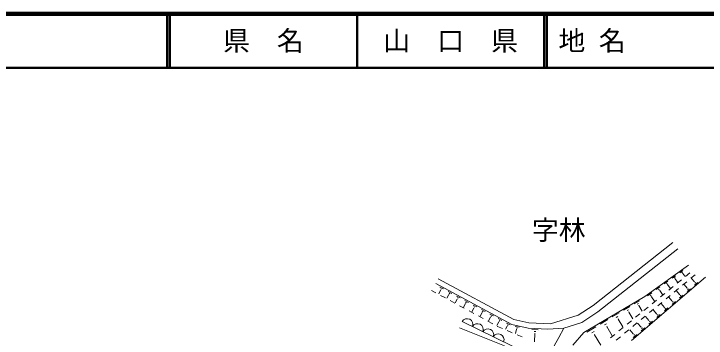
# Model space of a CAD drawing. Units: millimetres, scale not verified. Extents: x 40000 to 680000, y 20000 to 380000.
# Drawn here: x 269296 to 397808, y 319768 to 380000 of the extents above; entities that cross this region are included whole.
import ezdxf
from ezdxf.enums import TextEntityAlignment as Align

# ---------------------------------------------------------------- set-up
doc = ezdxf.new("R2010")
doc.units = ezdxf.units.MM
doc.header["$LTSCALE"] = 1000
for name, color, linetype, lineweight in [('M-BGD', 7, 'Continuous', 13), ('M-TTL', 2, 'Continuous', 140), ('M-TTL-LINE', 7, 'Continuous', 50)]:
    doc.layers.add(name, color=color, linetype=linetype, lineweight=lineweight)
doc.layers.add('M-TTL-TXT', color=7, linetype='Continuous')
doc.styles.add('ＭＳ ゴシック', font='')
doc.styles.get('ＭＳ ゴシック').set_extended_font_data('MS Gothic')

msp = doc.modelspace()

# ---------------------------------------------------------------- linework, layer by layer
at = {"layer": 'M-BGD'}
for p, q in [((376817, 325863), (391598, 337527)), ((377699, 324648), (392527, 336349)), ((386401, 327525), (394549, 333326)), ((392932, 331929), (393504, 332336)), ((393268, 331910), (393411, 332012)), ((393444, 331777), (393480, 331802)), ((393462, 331790), (393844, 331253)), ((393986, 331241), (394760, 331875)), ((348092, 330786), (362086, 323226)), ((383947, 319321), (397703, 331094)), ((390035, 329867), (390705, 330343)), ((391508, 330915), (392128, 331357)), ((391873, 330895), (392028, 331005)), ((392063, 330750), (392102, 330778)), ((392083, 330764), (392512, 330162)), ((392439, 329974), (393213, 330607)), ((394977, 330886), (395748, 331524)), ((395650, 330240), (395112, 330868)), ((347617, 329906), (361734, 322279)), ((348395, 329259), (349053, 328903)), ((388511, 328782), (389233, 329295)), ((390429, 329844), (390597, 329964)), ((390635, 329688), (390677, 329718)), ((390656, 329703), (391133, 329033)), ((390892, 328706), (391666, 329340)), ((393437, 329610), (394207, 330248)), ((394266, 329067), (393715, 329711)), ((394247, 329050), (394286, 329084)), ((395631, 330223), (395669, 330256)), ((395658, 329607), (396273, 330134)), ((395731, 329989), (395885, 330121)), ((347644, 328193), (346823, 328640)), ((348511, 328686), (348155, 328028)), ((348490, 328697), (348531, 328675)), ((349401, 327236), (348522, 327714)), ((348535, 328928), (348699, 328839)), ((350049, 327853), (349692, 327191)), ((349933, 328428), (350593, 328071)), ((350029, 327864), (350070, 327842)), ((350074, 328096), (350239, 328006)), ((386935, 327659), (387710, 328211)), ((387391, 327634), (387585, 327772)), ((388936, 328758), (389116, 328886)), ((389158, 328590), (389203, 328622)), ((389180, 328606), (389708, 327864)), ((389345, 327438), (390119, 328072)), ((391897, 328335), (392667, 328973)), ((392871, 327885), (392307, 328544)), ((392851, 327868), (392891, 327902)), ((392880, 327229), (393517, 327775)), ((392955, 327625), (393115, 327762)), ((394275, 328423), (394901, 328959)), ((394349, 328812), (394505, 328946)), ((351157, 326279), (350279, 326758)), ((351590, 327018), (351231, 326353)), ((351474, 327595), (352137, 327237)), ((351570, 327029), (351611, 327007)), ((351615, 327262), (351781, 327172)), ((353017, 326761), (353683, 326402)), ((353159, 326427), (353325, 326337)), ((375109, 320794), (386401, 327525)), ((384450, 326129), (385443, 326721)), ((387629, 327453), (387678, 327487)), ((387653, 327470), (388233, 326656)), ((387798, 326171), (388572, 326805)), ((388816, 325783), (389586, 326421)), ((390356, 327059), (391127, 327697)), ((391465, 326693), (390887, 327369)), ((391445, 326676), (391485, 326711)), ((391474, 326026), (392123, 326582)), ((391550, 326429), (391713, 326568)), ((352913, 325322), (352035, 325801)), ((353134, 326182), (352773, 325513)), ((353114, 326193), (353155, 326171)), ((354681, 325344), (354317, 324671)), ((354563, 325926), (355232, 325565)), ((354660, 325355), (354702, 325333)), ((354706, 325590), (354873, 325500)), ((374061, 324025), (376817, 325863)), ((382493, 324963), (383633, 325642)), ((385000, 326053), (385248, 326201)), ((385271, 325810), (385333, 325847)), ((385302, 325829), (385933, 324770)), ((386251, 324903), (387025, 325537)), ((387276, 324508), (388046, 325146)), ((390047, 325492), (389455, 326183)), ((390027, 325474), (390068, 325509)), ((390056, 324813), (390717, 325378)), ((390134, 325223), (390299, 325364)), ((354669, 324365), (353791, 324844)), ((356425, 323408), (355547, 323887)), ((356230, 324505), (355865, 323828)), ((356112, 325089), (356784, 324726)), ((356209, 324516), (356251, 324494)), ((356255, 324752), (356423, 324661)), ((357664, 324251), (358338, 323887)), ((357808, 323912), (357976, 323821)), ((368899, 322403), (374061, 324025)), ((374715, 322658), (377699, 324648)), ((380385, 323706), (381683, 324480)), ((383125, 324875), (383410, 325045)), ((383435, 324597), (383507, 324640)), ((383471, 324618), (384218, 323365)), ((384704, 323636), (385478, 324269)), ((385735, 323232), (386505, 323870)), ((388618, 324281), (388012, 324988)), ((388597, 324263), (388639, 324299)), ((388627, 323590), (389299, 324165)), ((388707, 324007), (388875, 324151)), ((367890, 315358), (352521, 322843)), ((358182, 322452), (357304, 322930)), ((357783, 323664), (357415, 322983)), ((357762, 323676), (357804, 323653)), ((359337, 322822), (358968, 322137)), ((359218, 323411), (359895, 323045)), ((359316, 322834), (359359, 322811)), ((359363, 323071), (359532, 322979)), ((360776, 322570), (361407, 322229)), ((362086, 323226), (364900, 322610)), ((364900, 322610), (368899, 322403)), ((371398, 321616), (374715, 322658)), ((378112, 322351), (379581, 323226)), ((381104, 323606), (381428, 323800)), ((381458, 323289), (381539, 323338)), ((381498, 323314), (382370, 321851)), ((383157, 322368), (383931, 323002)), ((384195, 321957), (384965, 322594)), ((385724, 321829), (385091, 322569)), ((387177, 323060), (386558, 323783)), ((387156, 323041), (387198, 323078)), ((387186, 322357), (387870, 322942)), ((387267, 322781), (387438, 322928)), ((360361, 318346), (352023, 321697)), ((359077, 321964), (359060, 321973)), ((359977, 321575), (359077, 321964)), ((360887, 322020), (360567, 321428)), ((360867, 322031), (360906, 322010)), ((360910, 322252), (361068, 322167)), ((361734, 322279), (364766, 321616)), ((362353, 321939), (363086, 321779)), ((362623, 321419), (362447, 320614)), ((362580, 321659), (362763, 321619)), ((362600, 321424), (362646, 321414)), ((364766, 321616), (368414, 321426)), ((365479, 321379), (366646, 321318)), ((368414, 321426), (371398, 321616)), ((371398, 321616), (370458, 319919)), ((375662, 320891), (377315, 321876)), ((378925, 322239), (379292, 322457)), ((379326, 321880), (379417, 321935)), ((379372, 321907), (380378, 320219)), ((381610, 321100), (382384, 321734)), ((382655, 320681), (383425, 321319)), ((384260, 320588), (383613, 321344)), ((385703, 321810), (385746, 321847)), ((385734, 321114), (386429, 321709)), ((385816, 321546), (385990, 321694)), ((361813, 320781), (360895, 321178)), ((363648, 319987), (362731, 320384)), ((365898, 321006), (366190, 320990)), ((366026, 320648), (365945, 319096)), ((365990, 320650), (366063, 320646)), ((373072, 318447), (375109, 320794)), ((376577, 320764), (376991, 321011)), ((377028, 320361), (377131, 320422)), ((377079, 320392), (378231, 318460)), ((380063, 319833), (380837, 320467)), ((381114, 319405), (381884, 320043)), ((384238, 320569), (384282, 320607)), ((384270, 319861), (384977, 320466)), ((384353, 320300), (384530, 320451)), ((367890, 315358), (370458, 319919))]:
    msp.add_line(p, q, dxfattribs=at)
for centre in [(353451, 322314), (355372, 321378), (357294, 320443), (359215, 319507)]:
    msp.add_arc(centre, 1071, 337.69853, 150.3672, dxfattribs=at)
at = {"layer": 'M-TTL'}
msp.add_line((680000, 380000), (40000, 380000), dxfattribs=at)
at = {"layer": 'M-TTL-LINE'}
for p, q in [((297750, 380000), (297750, 370000)), ((298250, 380000), (298250, 370000)), ((333000, 380000), (333000, 370000)), ((367750, 380000), (367750, 370000)), ((368250, 380000), (368250, 370000)), ((40000, 370000), (680000, 370000))]:
    msp.add_line(p, q, dxfattribs=at)

# ---------------------------------------------------------------- texts
at = {"layer": 'M-BGD', "style": 'ＭＳ ゴシック'}
msp.add_text('字林', height=3666, dxfattribs=at).set_placement((370445, 339847), align=Align.MIDDLE_CENTER)
at = {"layer": 'M-TTL-TXT', "style": 'ＭＳ ゴシック'}
for s, p in [('県\u3000名', (315625, 375000)), ('山\u3000口\u3000県', (350375, 375000))]:
    msp.add_text(s, height=3666, dxfattribs=at).set_placement(p, align=Align.MIDDLE_CENTER)
msp.add_text('地 名', height=3666, dxfattribs=at).set_placement((370380, 375000), align=Align.MIDDLE_LEFT)

doc.saveas('drawing.dxf')
